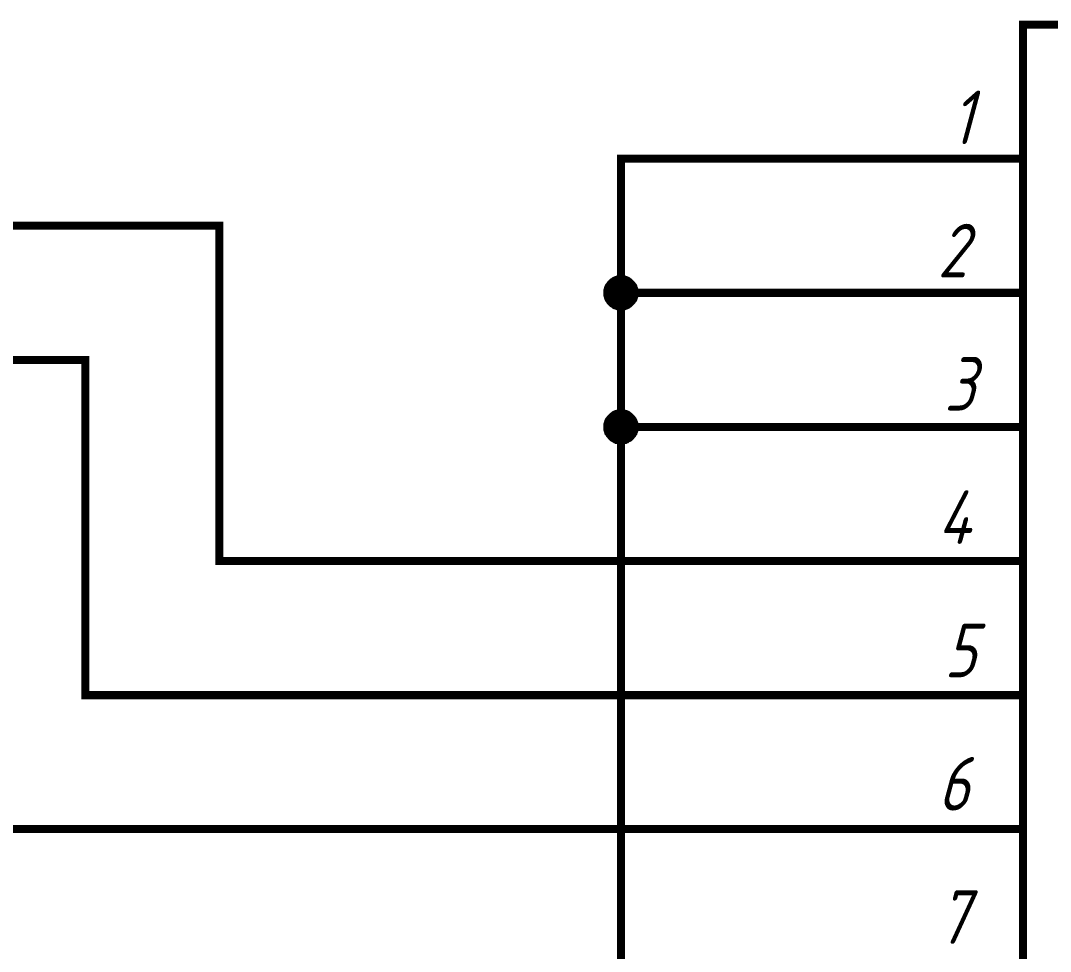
# Paper-space layout 'Layout1' of a CAD drawing. Extents: x -1 to 840, y -1 to 593.
# Drawn here: x 180.94 to 219.37, y 491.43 to 526.15 of the extents above; entities that cross this region are included whole.
import ezdxf

# ---------------------------------------------------------------- set-up
doc = ezdxf.new("R2010")
doc.units = 0
doc.header["$MEASUREMENT"] = 0
doc.layers.add('Sheet', color=255, linetype='CONTINUOUS')
doc.styles.add('GOST type A0', font='', dxfattribs={"oblique": 15, "height": 3.5})
doc.styles.get('GOST type A0').set_extended_font_data('GOST type A')

psp = doc.layouts.get("Layout1")

# ---------------------------------------------------------------- linework, layer by layer
at = {"layer": 'Sheet', "color": 7, "const_width": 0.3}
psp.add_lwpolyline([(218.35, 525.998), (245.834, 525.998), (245.834, 480.997), (218.35, 480.997), (218.35, 525.998)], close=True, dxfattribs=at)
at = {"layer": 'Sheet', "color": 7}
for points, const_width in [([(215.85, 520.996), (203.35, 520.996), (203.35, 515.994), (215.85, 515.994)], 0.3), ([(218.35, 520.996), (215.85, 520.996)], 0.3), ([(153.365, 518.495), (188.365, 518.495), (188.365, 505.99), (215.85, 505.99)], 0.3), ([(202.837, 515.994), (202.837, 516.025), (202.837, 516.041), (202.837, 516.072), (202.853, 516.103), (202.853, 516.118), (202.868, 516.149), (202.868, 516.165), (202.884, 516.196), (202.884, 516.211), (202.899, 516.243), (202.915, 516.258), (202.93, 516.274), (202.946, 516.305), (202.962, 516.32), (202.977, 516.336), (202.993, 516.351), (203.008, 516.367), (203.024, 516.382), (203.039, 516.398), (203.07, 516.413), (203.086, 516.429), (203.101, 516.444), (203.132, 516.46), (203.148, 516.46), (203.179, 516.476), (203.194, 516.476), (203.225, 516.491), (203.241, 516.491), (203.272, 516.507), (203.303, 516.507), (203.319, 516.507), (203.35, 516.507)], 0.3), ([(202.837, 515.994), (202.837, 516.025), (202.837, 516.041), (202.837, 516.072), (202.853, 516.103), (202.853, 516.118), (202.868, 516.149), (202.868, 516.165), (202.884, 516.196), (202.884, 516.211), (202.899, 516.243), (202.915, 516.258), (202.93, 516.274), (202.946, 516.305), (202.962, 516.32), (202.977, 516.336), (202.993, 516.351), (203.008, 516.367), (203.024, 516.382), (203.039, 516.398), (203.07, 516.413), (203.086, 516.429), (203.101, 516.444), (203.132, 516.46), (203.148, 516.46), (203.179, 516.476), (203.194, 516.476), (203.225, 516.491), (203.241, 516.491), (203.272, 516.507), (203.303, 516.507), (203.319, 516.507), (203.35, 516.507)], 0.3), ([(202.837, 515.994), (202.837, 516.025), (202.837, 516.041), (202.837, 516.072), (202.853, 516.103), (202.853, 516.118), (202.868, 516.149), (202.868, 516.165), (202.884, 516.196), (202.884, 516.211), (202.899, 516.243), (202.915, 516.258), (202.93, 516.274), (202.946, 516.305), (202.962, 516.32), (202.977, 516.336), (202.993, 516.351), (203.008, 516.367), (203.024, 516.382), (203.039, 516.398), (203.07, 516.413), (203.086, 516.429), (203.101, 516.444), (203.132, 516.46), (203.148, 516.46), (203.179, 516.476), (203.194, 516.476), (203.225, 516.491), (203.241, 516.491), (203.272, 516.507), (203.303, 516.507), (203.319, 516.507), (203.35, 516.507)], 0.3), ([(202.837, 515.994), (202.837, 516.025), (202.837, 516.041), (202.837, 516.072), (202.853, 516.103), (202.853, 516.118), (202.868, 516.149), (202.868, 516.165), (202.884, 516.196), (202.884, 516.211), (202.899, 516.243), (202.915, 516.258), (202.93, 516.274), (202.946, 516.305), (202.962, 516.32), (202.977, 516.336), (202.993, 516.351), (203.008, 516.367), (203.024, 516.382), (203.039, 516.398), (203.07, 516.413), (203.086, 516.429), (203.101, 516.444), (203.132, 516.46), (203.148, 516.46), (203.179, 516.476), (203.194, 516.476), (203.225, 516.491), (203.241, 516.491), (203.272, 516.507), (203.303, 516.507), (203.319, 516.507), (203.35, 516.507)], 0.3), ([(202.837, 515.994), (202.837, 516.025), (202.837, 516.041), (202.837, 516.072), (202.853, 516.103), (202.853, 516.118), (202.868, 516.149), (202.868, 516.165), (202.884, 516.196), (202.884, 516.211), (202.899, 516.243), (202.915, 516.258), (202.93, 516.274), (202.946, 516.305), (202.962, 516.32), (202.977, 516.336), (202.993, 516.351), (203.008, 516.367), (203.024, 516.382), (203.039, 516.398), (203.07, 516.413), (203.086, 516.429), (203.101, 516.444), (203.132, 516.46), (203.148, 516.46), (203.179, 516.476), (203.194, 516.476), (203.225, 516.491), (203.241, 516.491), (203.272, 516.507), (203.303, 516.507), (203.319, 516.507), (203.35, 516.507)], 0.0991), ([(202.837, 515.994), (202.837, 516.025), (202.837, 516.041), (202.837, 516.072), (202.853, 516.103), (202.853, 516.118), (202.868, 516.149), (202.868, 516.165), (202.884, 516.196), (202.884, 516.211), (202.899, 516.243), (202.915, 516.258), (202.93, 516.274), (202.946, 516.305), (202.962, 516.32), (202.977, 516.336), (202.993, 516.351), (203.008, 516.367), (203.024, 516.382), (203.039, 516.398), (203.07, 516.413), (203.086, 516.429), (203.101, 516.444), (203.132, 516.46), (203.148, 516.46), (203.179, 516.476), (203.194, 516.476), (203.225, 516.491), (203.241, 516.491), (203.272, 516.507), (203.303, 516.507), (203.319, 516.507), (203.35, 516.507)], 0.0991), ([(202.837, 515.994), (202.837, 516.025), (202.837, 516.041), (202.837, 516.072), (202.853, 516.103), (202.853, 516.118), (202.868, 516.149), (202.868, 516.165), (202.884, 516.196), (202.884, 516.211), (202.899, 516.243), (202.915, 516.258), (202.93, 516.274), (202.946, 516.305), (202.962, 516.32), (202.977, 516.336), (202.993, 516.351), (203.008, 516.367), (203.024, 516.382), (203.039, 516.398), (203.07, 516.413), (203.086, 516.429), (203.101, 516.444), (203.132, 516.46), (203.148, 516.46), (203.179, 516.476), (203.194, 516.476), (203.225, 516.491), (203.241, 516.491), (203.272, 516.507), (203.303, 516.507), (203.319, 516.507), (203.35, 516.507)], 0.0991), ([(202.837, 515.994), (202.837, 516.025), (202.837, 516.041), (202.837, 516.072), (202.853, 516.103), (202.853, 516.118), (202.868, 516.149), (202.868, 516.165), (202.884, 516.196), (202.884, 516.211), (202.899, 516.243), (202.915, 516.258), (202.93, 516.274), (202.946, 516.305), (202.962, 516.32), (202.977, 516.336), (202.993, 516.351), (203.008, 516.367), (203.024, 516.382), (203.039, 516.398), (203.07, 516.413), (203.086, 516.429), (203.101, 516.444), (203.132, 516.46), (203.148, 516.46), (203.179, 516.476), (203.194, 516.476), (203.225, 516.491), (203.241, 516.491), (203.272, 516.507), (203.303, 516.507), (203.319, 516.507), (203.35, 516.507)], 0.0991), ([(203.35, 516.507), (203.35, 516.507)], 0.3), ([(203.35, 516.507), (203.381, 516.507), (203.396, 516.507), (203.427, 516.507), (203.458, 516.491), (203.474, 516.491), (203.505, 516.476), (203.521, 516.476), (203.552, 516.46), (203.567, 516.46), (203.598, 516.444), (203.614, 516.429), (203.629, 516.413), (203.66, 516.398), (203.676, 516.382), (203.691, 516.367), (203.707, 516.351), (203.722, 516.336), (203.738, 516.32), (203.753, 516.305), (203.769, 516.274), (203.784, 516.258), (203.8, 516.243), (203.816, 516.211), (203.816, 516.196), (203.831, 516.165), (203.831, 516.149), (203.847, 516.118), (203.847, 516.103), (203.862, 516.072), (203.862, 516.041), (203.862, 516.025), (203.862, 515.994)], 0.3), ([(203.35, 516.507), (203.35, 516.507)], 0.3), ([(203.35, 516.507), (203.381, 516.507), (203.396, 516.507), (203.427, 516.507), (203.458, 516.491), (203.474, 516.491), (203.505, 516.476), (203.521, 516.476), (203.552, 516.46), (203.567, 516.46), (203.598, 516.444), (203.614, 516.429), (203.629, 516.413), (203.66, 516.398), (203.676, 516.382), (203.691, 516.367), (203.707, 516.351), (203.722, 516.336), (203.738, 516.32), (203.753, 516.305), (203.769, 516.274), (203.784, 516.258), (203.8, 516.243), (203.816, 516.211), (203.816, 516.196), (203.831, 516.165), (203.831, 516.149), (203.847, 516.118), (203.847, 516.103), (203.862, 516.072), (203.862, 516.041), (203.862, 516.025), (203.862, 515.994)], 0.3), ([(203.35, 516.507), (203.35, 516.507)], 0.3), ([(203.35, 516.507), (203.381, 516.507), (203.396, 516.507), (203.427, 516.507), (203.458, 516.491), (203.474, 516.491), (203.505, 516.476), (203.521, 516.476), (203.552, 516.46), (203.567, 516.46), (203.598, 516.444), (203.614, 516.429), (203.629, 516.413), (203.66, 516.398), (203.676, 516.382), (203.691, 516.367), (203.707, 516.351), (203.722, 516.336), (203.738, 516.32), (203.753, 516.305), (203.769, 516.274), (203.784, 516.258), (203.8, 516.243), (203.816, 516.211), (203.816, 516.196), (203.831, 516.165), (203.831, 516.149), (203.847, 516.118), (203.847, 516.103), (203.862, 516.072), (203.862, 516.041), (203.862, 516.025), (203.862, 515.994)], 0.3), ([(203.35, 516.507), (203.35, 516.507)], 0.3), ([(203.35, 516.507), (203.381, 516.507), (203.396, 516.507), (203.427, 516.507), (203.458, 516.491), (203.474, 516.491), (203.505, 516.476), (203.521, 516.476), (203.552, 516.46), (203.567, 516.46), (203.598, 516.444), (203.614, 516.429), (203.629, 516.413), (203.66, 516.398), (203.676, 516.382), (203.691, 516.367), (203.707, 516.351), (203.722, 516.336), (203.738, 516.32), (203.753, 516.305), (203.769, 516.274), (203.784, 516.258), (203.8, 516.243), (203.816, 516.211), (203.816, 516.196), (203.831, 516.165), (203.831, 516.149), (203.847, 516.118), (203.847, 516.103), (203.862, 516.072), (203.862, 516.041), (203.862, 516.025), (203.862, 515.994)], 0.3), ([(203.35, 516.507), (203.35, 516.507)], 0.0991), ([(203.35, 516.507), (203.381, 516.507), (203.396, 516.507), (203.427, 516.507), (203.458, 516.491), (203.474, 516.491), (203.505, 516.476), (203.521, 516.476), (203.552, 516.46), (203.567, 516.46), (203.598, 516.444), (203.614, 516.429), (203.629, 516.413), (203.66, 516.398), (203.676, 516.382), (203.691, 516.367), (203.707, 516.351), (203.722, 516.336), (203.738, 516.32), (203.753, 516.305), (203.769, 516.274), (203.784, 516.258), (203.8, 516.243), (203.816, 516.211), (203.816, 516.196), (203.831, 516.165), (203.831, 516.149), (203.847, 516.118), (203.847, 516.103), (203.862, 516.072), (203.862, 516.041), (203.862, 516.025), (203.862, 515.994)], 0.0991), ([(203.35, 516.507), (203.35, 516.507)], 0.0991), ([(203.35, 516.507), (203.381, 516.507), (203.396, 516.507), (203.427, 516.507), (203.458, 516.491), (203.474, 516.491), (203.505, 516.476), (203.521, 516.476), (203.552, 516.46), (203.567, 516.46), (203.598, 516.444), (203.614, 516.429), (203.629, 516.413), (203.66, 516.398), (203.676, 516.382), (203.691, 516.367), (203.707, 516.351), (203.722, 516.336), (203.738, 516.32), (203.753, 516.305), (203.769, 516.274), (203.784, 516.258), (203.8, 516.243), (203.816, 516.211), (203.816, 516.196), (203.831, 516.165), (203.831, 516.149), (203.847, 516.118), (203.847, 516.103), (203.862, 516.072), (203.862, 516.041), (203.862, 516.025), (203.862, 515.994)], 0.0991), ([(203.35, 516.507), (203.35, 516.507)], 0.0991), ([(203.35, 516.507), (203.381, 516.507), (203.396, 516.507), (203.427, 516.507), (203.458, 516.491), (203.474, 516.491), (203.505, 516.476), (203.521, 516.476), (203.552, 516.46), (203.567, 516.46), (203.598, 516.444), (203.614, 516.429), (203.629, 516.413), (203.66, 516.398), (203.676, 516.382), (203.691, 516.367), (203.707, 516.351), (203.722, 516.336), (203.738, 516.32), (203.753, 516.305), (203.769, 516.274), (203.784, 516.258), (203.8, 516.243), (203.816, 516.211), (203.816, 516.196), (203.831, 516.165), (203.831, 516.149), (203.847, 516.118), (203.847, 516.103), (203.862, 516.072), (203.862, 516.041), (203.862, 516.025), (203.862, 515.994)], 0.0991), ([(203.35, 516.507), (203.35, 516.507)], 0.0991), ([(203.35, 516.507), (203.381, 516.507), (203.396, 516.507), (203.427, 516.507), (203.458, 516.491), (203.474, 516.491), (203.505, 516.476), (203.521, 516.476), (203.552, 516.46), (203.567, 516.46), (203.598, 516.444), (203.614, 516.429), (203.629, 516.413), (203.66, 516.398), (203.676, 516.382), (203.691, 516.367), (203.707, 516.351), (203.722, 516.336), (203.738, 516.32), (203.753, 516.305), (203.769, 516.274), (203.784, 516.258), (203.8, 516.243), (203.816, 516.211), (203.816, 516.196), (203.831, 516.165), (203.831, 516.149), (203.847, 516.118), (203.847, 516.103), (203.862, 516.072), (203.862, 516.041), (203.862, 516.025), (203.862, 515.994)], 0.0991), ([(203.35, 515.481), (203.319, 515.481), (203.303, 515.481), (203.272, 515.481), (203.241, 515.497), (203.225, 515.497), (203.194, 515.512), (203.179, 515.512), (203.148, 515.528), (203.132, 515.528), (203.101, 515.544), (203.086, 515.559), (203.07, 515.575), (203.039, 515.59), (203.024, 515.606), (203.008, 515.621), (202.993, 515.637), (202.977, 515.652), (202.962, 515.668), (202.946, 515.683), (202.93, 515.714), (202.915, 515.73), (202.899, 515.745), (202.884, 515.777), (202.884, 515.792), (202.868, 515.823), (202.868, 515.839), (202.853, 515.87), (202.853, 515.885), (202.837, 515.916), (202.837, 515.947), (202.837, 515.963), (202.837, 515.994)], 0.3), ([(202.837, 515.994), (202.837, 515.994)], 0.3), ([(203.35, 515.481), (203.319, 515.481), (203.303, 515.481), (203.272, 515.481), (203.241, 515.497), (203.225, 515.497), (203.194, 515.512), (203.179, 515.512), (203.148, 515.528), (203.132, 515.528), (203.101, 515.544), (203.086, 515.559), (203.07, 515.575), (203.039, 515.59), (203.024, 515.606), (203.008, 515.621), (202.993, 515.637), (202.977, 515.652), (202.962, 515.668), (202.946, 515.683), (202.93, 515.714), (202.915, 515.73), (202.899, 515.745), (202.884, 515.777), (202.884, 515.792), (202.868, 515.823), (202.868, 515.839), (202.853, 515.87), (202.853, 515.885), (202.837, 515.916), (202.837, 515.947), (202.837, 515.963), (202.837, 515.994)], 0.3), ([(202.837, 515.994), (202.837, 515.994)], 0.3), ([(203.35, 515.481), (203.319, 515.481), (203.303, 515.481), (203.272, 515.481), (203.241, 515.497), (203.225, 515.497), (203.194, 515.512), (203.179, 515.512), (203.148, 515.528), (203.132, 515.528), (203.101, 515.544), (203.086, 515.559), (203.07, 515.575), (203.039, 515.59), (203.024, 515.606), (203.008, 515.621), (202.993, 515.637), (202.977, 515.652), (202.962, 515.668), (202.946, 515.683), (202.93, 515.714), (202.915, 515.73), (202.899, 515.745), (202.884, 515.777), (202.884, 515.792), (202.868, 515.823), (202.868, 515.839), (202.853, 515.87), (202.853, 515.885), (202.837, 515.916), (202.837, 515.947), (202.837, 515.963), (202.837, 515.994)], 0.3), ([(202.837, 515.994), (202.837, 515.994)], 0.3), ([(203.35, 515.481), (203.319, 515.481), (203.303, 515.481), (203.272, 515.481), (203.241, 515.497), (203.225, 515.497), (203.194, 515.512), (203.179, 515.512), (203.148, 515.528), (203.132, 515.528), (203.101, 515.544), (203.086, 515.559), (203.07, 515.575), (203.039, 515.59), (203.024, 515.606), (203.008, 515.621), (202.993, 515.637), (202.977, 515.652), (202.962, 515.668), (202.946, 515.683), (202.93, 515.714), (202.915, 515.73), (202.899, 515.745), (202.884, 515.777), (202.884, 515.792), (202.868, 515.823), (202.868, 515.839), (202.853, 515.87), (202.853, 515.885), (202.837, 515.916), (202.837, 515.947), (202.837, 515.963), (202.837, 515.994)], 0.3), ([(202.837, 515.994), (202.837, 515.994)], 0.3), ([(203.862, 515.994), (203.862, 515.963), (203.862, 515.947), (203.862, 515.916), (203.847, 515.885), (203.847, 515.87), (203.831, 515.839), (203.831, 515.823), (203.816, 515.792), (203.816, 515.777), (203.8, 515.745), (203.784, 515.73), (203.769, 515.714), (203.753, 515.683), (203.738, 515.668), (203.722, 515.652), (203.707, 515.637), (203.691, 515.621), (203.676, 515.606), (203.66, 515.59), (203.629, 515.575), (203.614, 515.559), (203.598, 515.544), (203.567, 515.528), (203.552, 515.528), (203.521, 515.512), (203.505, 515.512), (203.474, 515.497), (203.458, 515.497), (203.427, 515.481), (203.396, 515.481), (203.381, 515.481), (203.35, 515.481)], 0.3), ([(203.35, 510.992), (203.35, 515.994)], 0.3), ([(203.862, 515.994), (203.862, 515.963), (203.862, 515.947), (203.862, 515.916), (203.847, 515.885), (203.847, 515.87), (203.831, 515.839), (203.831, 515.823), (203.816, 515.792), (203.816, 515.777), (203.8, 515.745), (203.784, 515.73), (203.769, 515.714), (203.753, 515.683), (203.738, 515.668), (203.722, 515.652), (203.707, 515.637), (203.691, 515.621), (203.676, 515.606), (203.66, 515.59), (203.629, 515.575), (203.614, 515.559), (203.598, 515.544), (203.567, 515.528), (203.552, 515.528), (203.521, 515.512), (203.505, 515.512), (203.474, 515.497), (203.458, 515.497), (203.427, 515.481), (203.396, 515.481), (203.381, 515.481), (203.35, 515.481)], 0.3), ([(203.862, 515.994), (203.862, 515.963), (203.862, 515.947), (203.862, 515.916), (203.847, 515.885), (203.847, 515.87), (203.831, 515.839), (203.831, 515.823), (203.816, 515.792), (203.816, 515.777), (203.8, 515.745), (203.784, 515.73), (203.769, 515.714), (203.753, 515.683), (203.738, 515.668), (203.722, 515.652), (203.707, 515.637), (203.691, 515.621), (203.676, 515.606), (203.66, 515.59), (203.629, 515.575), (203.614, 515.559), (203.598, 515.544), (203.567, 515.528), (203.552, 515.528), (203.521, 515.512), (203.505, 515.512), (203.474, 515.497), (203.458, 515.497), (203.427, 515.481), (203.396, 515.481), (203.381, 515.481), (203.35, 515.481)], 0.3), ([(203.862, 515.994), (203.862, 515.963), (203.862, 515.947), (203.862, 515.916), (203.847, 515.885), (203.847, 515.87), (203.831, 515.839), (203.831, 515.823), (203.816, 515.792), (203.816, 515.777), (203.8, 515.745), (203.784, 515.73), (203.769, 515.714), (203.753, 515.683), (203.738, 515.668), (203.722, 515.652), (203.707, 515.637), (203.691, 515.621), (203.676, 515.606), (203.66, 515.59), (203.629, 515.575), (203.614, 515.559), (203.598, 515.544), (203.567, 515.528), (203.552, 515.528), (203.521, 515.512), (203.505, 515.512), (203.474, 515.497), (203.458, 515.497), (203.427, 515.481), (203.396, 515.481), (203.381, 515.481), (203.35, 515.481)], 0.3), ([(203.862, 515.994), (203.862, 515.994), (203.862, 515.994), (203.862, 515.994), (203.862, 515.994), (203.862, 515.994), (203.862, 515.994), (203.862, 515.994), (203.862, 515.994), (203.862, 515.994), (203.862, 515.994), (203.862, 515.994), (203.862, 515.994), (203.862, 515.994), (203.862, 515.994), (203.862, 515.994), (203.862, 515.994), (203.862, 515.994), (203.862, 515.994), (203.862, 515.994), (203.862, 515.994), (203.862, 515.994), (203.862, 515.994), (203.862, 515.994), (203.862, 515.994), (203.862, 515.994), (203.862, 515.994), (203.862, 515.994), (203.862, 515.994), (203.862, 515.994), (203.862, 515.994), (203.862, 515.994), (203.862, 515.994)], 0.3), ([(203.862, 515.994), (203.862, 515.994)], 0.3), ([(203.862, 515.994), (203.862, 515.994), (203.862, 515.994), (203.862, 515.994), (203.862, 515.994), (203.862, 515.994), (203.862, 515.994), (203.862, 515.994), (203.862, 515.994), (203.862, 515.994), (203.862, 515.994), (203.862, 515.994), (203.862, 515.994), (203.862, 515.994), (203.862, 515.994), (203.862, 515.994), (203.862, 515.994), (203.862, 515.994), (203.862, 515.994), (203.862, 515.994), (203.862, 515.994), (203.862, 515.994), (203.862, 515.994), (203.862, 515.994), (203.862, 515.994), (203.862, 515.994), (203.862, 515.994), (203.862, 515.994), (203.862, 515.994), (203.862, 515.994), (203.862, 515.994), (203.862, 515.994), (203.862, 515.994)], 0.3), ([(203.862, 515.994), (203.862, 515.994)], 0.3), ([(203.862, 515.994), (203.862, 515.994), (203.862, 515.994), (203.862, 515.994), (203.862, 515.994), (203.862, 515.994), (203.862, 515.994), (203.862, 515.994), (203.862, 515.994), (203.862, 515.994), (203.862, 515.994), (203.862, 515.994), (203.862, 515.994), (203.862, 515.994), (203.862, 515.994), (203.862, 515.994), (203.862, 515.994), (203.862, 515.994), (203.862, 515.994), (203.862, 515.994), (203.862, 515.994), (203.862, 515.994), (203.862, 515.994), (203.862, 515.994), (203.862, 515.994), (203.862, 515.994), (203.862, 515.994), (203.862, 515.994), (203.862, 515.994), (203.862, 515.994), (203.862, 515.994), (203.862, 515.994), (203.862, 515.994)], 0.3), ([(203.862, 515.994), (203.862, 515.994)], 0.3), ([(203.862, 515.994), (203.862, 515.994), (203.862, 515.994), (203.862, 515.994), (203.862, 515.994), (203.862, 515.994), (203.862, 515.994), (203.862, 515.994), (203.862, 515.994), (203.862, 515.994), (203.862, 515.994), (203.862, 515.994), (203.862, 515.994), (203.862, 515.994), (203.862, 515.994), (203.862, 515.994), (203.862, 515.994), (203.862, 515.994), (203.862, 515.994), (203.862, 515.994), (203.862, 515.994), (203.862, 515.994), (203.862, 515.994), (203.862, 515.994), (203.862, 515.994), (203.862, 515.994), (203.862, 515.994), (203.862, 515.994), (203.862, 515.994), (203.862, 515.994), (203.862, 515.994), (203.862, 515.994), (203.862, 515.994)], 0.3), ([(203.862, 515.994), (203.862, 515.994)], 0.3), ([(218.35, 515.994), (215.85, 515.994)], 0.3), ([(203.35, 515.481), (203.319, 515.481), (203.303, 515.481), (203.272, 515.481), (203.241, 515.497), (203.225, 515.497), (203.194, 515.512), (203.179, 515.512), (203.148, 515.528), (203.132, 515.528), (203.101, 515.544), (203.086, 515.559), (203.07, 515.575), (203.039, 515.59), (203.024, 515.606), (203.008, 515.621), (202.993, 515.637), (202.977, 515.652), (202.962, 515.668), (202.946, 515.683), (202.93, 515.714), (202.915, 515.73), (202.899, 515.745), (202.884, 515.777), (202.884, 515.792), (202.868, 515.823), (202.868, 515.839), (202.853, 515.87), (202.853, 515.885), (202.837, 515.916), (202.837, 515.947), (202.837, 515.963), (202.837, 515.994)], 0.0991), ([(202.837, 515.994), (202.837, 515.994)], 0.0991), ([(203.35, 515.481), (203.319, 515.481), (203.303, 515.481), (203.272, 515.481), (203.241, 515.497), (203.225, 515.497), (203.194, 515.512), (203.179, 515.512), (203.148, 515.528), (203.132, 515.528), (203.101, 515.544), (203.086, 515.559), (203.07, 515.575), (203.039, 515.59), (203.024, 515.606), (203.008, 515.621), (202.993, 515.637), (202.977, 515.652), (202.962, 515.668), (202.946, 515.683), (202.93, 515.714), (202.915, 515.73), (202.899, 515.745), (202.884, 515.777), (202.884, 515.792), (202.868, 515.823), (202.868, 515.839), (202.853, 515.87), (202.853, 515.885), (202.837, 515.916), (202.837, 515.947), (202.837, 515.963), (202.837, 515.994)], 0.0991), ([(202.837, 515.994), (202.837, 515.994)], 0.0991), ([(203.35, 515.481), (203.319, 515.481), (203.303, 515.481), (203.272, 515.481), (203.241, 515.497), (203.225, 515.497), (203.194, 515.512), (203.179, 515.512), (203.148, 515.528), (203.132, 515.528), (203.101, 515.544), (203.086, 515.559), (203.07, 515.575), (203.039, 515.59), (203.024, 515.606), (203.008, 515.621), (202.993, 515.637), (202.977, 515.652), (202.962, 515.668), (202.946, 515.683), (202.93, 515.714), (202.915, 515.73), (202.899, 515.745), (202.884, 515.777), (202.884, 515.792), (202.868, 515.823), (202.868, 515.839), (202.853, 515.87), (202.853, 515.885), (202.837, 515.916), (202.837, 515.947), (202.837, 515.963), (202.837, 515.994)], 0.0991), ([(202.837, 515.994), (202.837, 515.994)], 0.0991), ([(203.35, 515.481), (203.319, 515.481), (203.303, 515.481), (203.272, 515.481), (203.241, 515.497), (203.225, 515.497), (203.194, 515.512), (203.179, 515.512), (203.148, 515.528), (203.132, 515.528), (203.101, 515.544), (203.086, 515.559), (203.07, 515.575), (203.039, 515.59), (203.024, 515.606), (203.008, 515.621), (202.993, 515.637), (202.977, 515.652), (202.962, 515.668), (202.946, 515.683), (202.93, 515.714), (202.915, 515.73), (202.899, 515.745), (202.884, 515.777), (202.884, 515.792), (202.868, 515.823), (202.868, 515.839), (202.853, 515.87), (202.853, 515.885), (202.837, 515.916), (202.837, 515.947), (202.837, 515.963), (202.837, 515.994)], 0.0991), ([(202.837, 515.994), (202.837, 515.994)], 0.0991), ([(203.862, 515.994), (203.862, 515.963), (203.862, 515.947), (203.862, 515.916), (203.847, 515.885), (203.847, 515.87), (203.831, 515.839), (203.831, 515.823), (203.816, 515.792), (203.816, 515.777), (203.8, 515.745), (203.784, 515.73), (203.769, 515.714), (203.753, 515.683), (203.738, 515.668), (203.722, 515.652), (203.707, 515.637), (203.691, 515.621), (203.676, 515.606), (203.66, 515.59), (203.629, 515.575), (203.614, 515.559), (203.598, 515.544), (203.567, 515.528), (203.552, 515.528), (203.521, 515.512), (203.505, 515.512), (203.474, 515.497), (203.458, 515.497), (203.427, 515.481), (203.396, 515.481), (203.381, 515.481), (203.35, 515.481)], 0.0991), ([(203.862, 515.994), (203.862, 515.963), (203.862, 515.947), (203.862, 515.916), (203.847, 515.885), (203.847, 515.87), (203.831, 515.839), (203.831, 515.823), (203.816, 515.792), (203.816, 515.777), (203.8, 515.745), (203.784, 515.73), (203.769, 515.714), (203.753, 515.683), (203.738, 515.668), (203.722, 515.652), (203.707, 515.637), (203.691, 515.621), (203.676, 515.606), (203.66, 515.59), (203.629, 515.575), (203.614, 515.559), (203.598, 515.544), (203.567, 515.528), (203.552, 515.528), (203.521, 515.512), (203.505, 515.512), (203.474, 515.497), (203.458, 515.497), (203.427, 515.481), (203.396, 515.481), (203.381, 515.481), (203.35, 515.481)], 0.0991), ([(203.862, 515.994), (203.862, 515.963), (203.862, 515.947), (203.862, 515.916), (203.847, 515.885), (203.847, 515.87), (203.831, 515.839), (203.831, 515.823), (203.816, 515.792), (203.816, 515.777), (203.8, 515.745), (203.784, 515.73), (203.769, 515.714), (203.753, 515.683), (203.738, 515.668), (203.722, 515.652), (203.707, 515.637), (203.691, 515.621), (203.676, 515.606), (203.66, 515.59), (203.629, 515.575), (203.614, 515.559), (203.598, 515.544), (203.567, 515.528), (203.552, 515.528), (203.521, 515.512), (203.505, 515.512), (203.474, 515.497), (203.458, 515.497), (203.427, 515.481), (203.396, 515.481), (203.381, 515.481), (203.35, 515.481)], 0.0991), ([(203.862, 515.994), (203.862, 515.963), (203.862, 515.947), (203.862, 515.916), (203.847, 515.885), (203.847, 515.87), (203.831, 515.839), (203.831, 515.823), (203.816, 515.792), (203.816, 515.777), (203.8, 515.745), (203.784, 515.73), (203.769, 515.714), (203.753, 515.683), (203.738, 515.668), (203.722, 515.652), (203.707, 515.637), (203.691, 515.621), (203.676, 515.606), (203.66, 515.59), (203.629, 515.575), (203.614, 515.559), (203.598, 515.544), (203.567, 515.528), (203.552, 515.528), (203.521, 515.512), (203.505, 515.512), (203.474, 515.497), (203.458, 515.497), (203.427, 515.481), (203.396, 515.481), (203.381, 515.481), (203.35, 515.481)], 0.0991), ([(203.862, 515.994), (203.862, 515.994), (203.862, 515.994), (203.862, 515.994), (203.862, 515.994), (203.862, 515.994), (203.862, 515.994), (203.862, 515.994), (203.862, 515.994), (203.862, 515.994), (203.862, 515.994), (203.862, 515.994), (203.862, 515.994), (203.862, 515.994), (203.862, 515.994), (203.862, 515.994), (203.862, 515.994), (203.862, 515.994), (203.862, 515.994), (203.862, 515.994), (203.862, 515.994), (203.862, 515.994), (203.862, 515.994), (203.862, 515.994), (203.862, 515.994), (203.862, 515.994), (203.862, 515.994), (203.862, 515.994), (203.862, 515.994), (203.862, 515.994), (203.862, 515.994), (203.862, 515.994), (203.862, 515.994)], 0.0991), ([(203.862, 515.994), (203.862, 515.994)], 0.0991), ([(203.862, 515.994), (203.862, 515.994), (203.862, 515.994), (203.862, 515.994), (203.862, 515.994), (203.862, 515.994), (203.862, 515.994), (203.862, 515.994), (203.862, 515.994), (203.862, 515.994), (203.862, 515.994), (203.862, 515.994), (203.862, 515.994), (203.862, 515.994), (203.862, 515.994), (203.862, 515.994), (203.862, 515.994), (203.862, 515.994), (203.862, 515.994), (203.862, 515.994), (203.862, 515.994), (203.862, 515.994), (203.862, 515.994), (203.862, 515.994), (203.862, 515.994), (203.862, 515.994), (203.862, 515.994), (203.862, 515.994), (203.862, 515.994), (203.862, 515.994), (203.862, 515.994), (203.862, 515.994), (203.862, 515.994)], 0.0991), ([(203.862, 515.994), (203.862, 515.994)], 0.0991), ([(203.862, 515.994), (203.862, 515.994), (203.862, 515.994), (203.862, 515.994), (203.862, 515.994), (203.862, 515.994), (203.862, 515.994), (203.862, 515.994), (203.862, 515.994), (203.862, 515.994), (203.862, 515.994), (203.862, 515.994), (203.862, 515.994), (203.862, 515.994), (203.862, 515.994), (203.862, 515.994), (203.862, 515.994), (203.862, 515.994), (203.862, 515.994), (203.862, 515.994), (203.862, 515.994), (203.862, 515.994), (203.862, 515.994), (203.862, 515.994), (203.862, 515.994), (203.862, 515.994), (203.862, 515.994), (203.862, 515.994), (203.862, 515.994), (203.862, 515.994), (203.862, 515.994), (203.862, 515.994), (203.862, 515.994)], 0.0991), ([(203.862, 515.994), (203.862, 515.994)], 0.0991), ([(203.862, 515.994), (203.862, 515.994), (203.862, 515.994), (203.862, 515.994), (203.862, 515.994), (203.862, 515.994), (203.862, 515.994), (203.862, 515.994), (203.862, 515.994), (203.862, 515.994), (203.862, 515.994), (203.862, 515.994), (203.862, 515.994), (203.862, 515.994), (203.862, 515.994), (203.862, 515.994), (203.862, 515.994), (203.862, 515.994), (203.862, 515.994), (203.862, 515.994), (203.862, 515.994), (203.862, 515.994), (203.862, 515.994), (203.862, 515.994), (203.862, 515.994), (203.862, 515.994), (203.862, 515.994), (203.862, 515.994), (203.862, 515.994), (203.862, 515.994), (203.862, 515.994), (203.862, 515.994), (203.862, 515.994)], 0.0991), ([(203.862, 515.994), (203.862, 515.994)], 0.0991), ([(153.365, 513.493), (183.365, 513.493), (183.365, 500.989), (215.85, 500.989)], 0.3), ([(202.837, 510.992), (202.837, 511.023), (202.837, 511.039), (202.837, 511.07), (202.853, 511.101), (202.853, 511.117), (202.868, 511.148), (202.868, 511.163), (202.884, 511.194), (202.884, 511.21), (202.899, 511.241), (202.915, 511.256), (202.93, 511.272), (202.946, 511.303), (202.962, 511.318), (202.977, 511.334), (202.993, 511.35), (203.008, 511.365), (203.024, 511.381), (203.039, 511.396), (203.07, 511.412), (203.086, 511.427), (203.101, 511.443), (203.132, 511.458), (203.148, 511.458), (203.179, 511.474), (203.194, 511.474), (203.225, 511.489), (203.241, 511.489), (203.272, 511.505), (203.303, 511.505), (203.319, 511.505), (203.35, 511.505)], 0.3), ([(202.837, 510.992), (202.837, 511.023), (202.837, 511.039), (202.837, 511.07), (202.853, 511.101), (202.853, 511.117), (202.868, 511.148), (202.868, 511.163), (202.884, 511.194), (202.884, 511.21), (202.899, 511.241), (202.915, 511.256), (202.93, 511.272), (202.946, 511.303), (202.962, 511.318), (202.977, 511.334), (202.993, 511.35), (203.008, 511.365), (203.024, 511.381), (203.039, 511.396), (203.07, 511.412), (203.086, 511.427), (203.101, 511.443), (203.132, 511.458), (203.148, 511.458), (203.179, 511.474), (203.194, 511.474), (203.225, 511.489), (203.241, 511.489), (203.272, 511.505), (203.303, 511.505), (203.319, 511.505), (203.35, 511.505)], 0.3), ([(202.837, 510.992), (202.837, 511.023), (202.837, 511.039), (202.837, 511.07), (202.853, 511.101), (202.853, 511.117), (202.868, 511.148), (202.868, 511.163), (202.884, 511.194), (202.884, 511.21), (202.899, 511.241), (202.915, 511.256), (202.93, 511.272), (202.946, 511.303), (202.962, 511.318), (202.977, 511.334), (202.993, 511.35), (203.008, 511.365), (203.024, 511.381), (203.039, 511.396), (203.07, 511.412), (203.086, 511.427), (203.101, 511.443), (203.132, 511.458), (203.148, 511.458), (203.179, 511.474), (203.194, 511.474), (203.225, 511.489), (203.241, 511.489), (203.272, 511.505), (203.303, 511.505), (203.319, 511.505), (203.35, 511.505)], 0.3), ([(202.837, 510.992), (202.837, 511.023), (202.837, 511.039), (202.837, 511.07), (202.853, 511.101), (202.853, 511.117), (202.868, 511.148), (202.868, 511.163), (202.884, 511.194), (202.884, 511.21), (202.899, 511.241), (202.915, 511.256), (202.93, 511.272), (202.946, 511.303), (202.962, 511.318), (202.977, 511.334), (202.993, 511.35), (203.008, 511.365), (203.024, 511.381), (203.039, 511.396), (203.07, 511.412), (203.086, 511.427), (203.101, 511.443), (203.132, 511.458), (203.148, 511.458), (203.179, 511.474), (203.194, 511.474), (203.225, 511.489), (203.241, 511.489), (203.272, 511.505), (203.303, 511.505), (203.319, 511.505), (203.35, 511.505)], 0.3), ([(202.837, 510.992), (202.837, 511.023), (202.837, 511.039), (202.837, 511.07), (202.853, 511.101), (202.853, 511.117), (202.868, 511.148), (202.868, 511.163), (202.884, 511.194), (202.884, 511.21), (202.899, 511.241), (202.915, 511.256), (202.93, 511.272), (202.946, 511.303), (202.962, 511.318), (202.977, 511.334), (202.993, 511.35), (203.008, 511.365), (203.024, 511.381), (203.039, 511.396), (203.07, 511.412), (203.086, 511.427), (203.101, 511.443), (203.132, 511.458), (203.148, 511.458), (203.179, 511.474), (203.194, 511.474), (203.225, 511.489), (203.241, 511.489), (203.272, 511.505), (203.303, 511.505), (203.319, 511.505), (203.35, 511.505)], 0.0991), ([(202.837, 510.992), (202.837, 511.023), (202.837, 511.039), (202.837, 511.07), (202.853, 511.101), (202.853, 511.117), (202.868, 511.148), (202.868, 511.163), (202.884, 511.194), (202.884, 511.21), (202.899, 511.241), (202.915, 511.256), (202.93, 511.272), (202.946, 511.303), (202.962, 511.318), (202.977, 511.334), (202.993, 511.35), (203.008, 511.365), (203.024, 511.381), (203.039, 511.396), (203.07, 511.412), (203.086, 511.427), (203.101, 511.443), (203.132, 511.458), (203.148, 511.458), (203.179, 511.474), (203.194, 511.474), (203.225, 511.489), (203.241, 511.489), (203.272, 511.505), (203.303, 511.505), (203.319, 511.505), (203.35, 511.505)], 0.0991), ([(202.837, 510.992), (202.837, 511.023), (202.837, 511.039), (202.837, 511.07), (202.853, 511.101), (202.853, 511.117), (202.868, 511.148), (202.868, 511.163), (202.884, 511.194), (202.884, 511.21), (202.899, 511.241), (202.915, 511.256), (202.93, 511.272), (202.946, 511.303), (202.962, 511.318), (202.977, 511.334), (202.993, 511.35), (203.008, 511.365), (203.024, 511.381), (203.039, 511.396), (203.07, 511.412), (203.086, 511.427), (203.101, 511.443), (203.132, 511.458), (203.148, 511.458), (203.179, 511.474), (203.194, 511.474), (203.225, 511.489), (203.241, 511.489), (203.272, 511.505), (203.303, 511.505), (203.319, 511.505), (203.35, 511.505)], 0.0991), ([(202.837, 510.992), (202.837, 511.023), (202.837, 511.039), (202.837, 511.07), (202.853, 511.101), (202.853, 511.117), (202.868, 511.148), (202.868, 511.163), (202.884, 511.194), (202.884, 511.21), (202.899, 511.241), (202.915, 511.256), (202.93, 511.272), (202.946, 511.303), (202.962, 511.318), (202.977, 511.334), (202.993, 511.35), (203.008, 511.365), (203.024, 511.381), (203.039, 511.396), (203.07, 511.412), (203.086, 511.427), (203.101, 511.443), (203.132, 511.458), (203.148, 511.458), (203.179, 511.474), (203.194, 511.474), (203.225, 511.489), (203.241, 511.489), (203.272, 511.505), (203.303, 511.505), (203.319, 511.505), (203.35, 511.505)], 0.0991), ([(203.35, 511.505), (203.35, 511.505)], 0.3), ([(203.35, 511.505), (203.381, 511.505), (203.396, 511.505), (203.427, 511.505), (203.458, 511.489), (203.474, 511.489), (203.505, 511.474), (203.521, 511.474), (203.552, 511.458), (203.567, 511.458), (203.598, 511.443), (203.614, 511.427), (203.629, 511.412), (203.66, 511.396), (203.676, 511.381), (203.691, 511.365), (203.707, 511.35), (203.722, 511.334), (203.738, 511.318), (203.753, 511.303), (203.769, 511.272), (203.784, 511.256), (203.8, 511.241), (203.816, 511.21), (203.816, 511.194), (203.831, 511.163), (203.831, 511.148), (203.847, 511.117), (203.847, 511.101), (203.862, 511.07), (203.862, 511.039), (203.862, 511.023), (203.862, 510.992)], 0.3), ([(203.35, 511.505), (203.35, 511.505)], 0.3), ([(203.35, 511.505), (203.381, 511.505), (203.396, 511.505), (203.427, 511.505), (203.458, 511.489), (203.474, 511.489), (203.505, 511.474), (203.521, 511.474), (203.552, 511.458), (203.567, 511.458), (203.598, 511.443), (203.614, 511.427), (203.629, 511.412), (203.66, 511.396), (203.676, 511.381), (203.691, 511.365), (203.707, 511.35), (203.722, 511.334), (203.738, 511.318), (203.753, 511.303), (203.769, 511.272), (203.784, 511.256), (203.8, 511.241), (203.816, 511.21), (203.816, 511.194), (203.831, 511.163), (203.831, 511.148), (203.847, 511.117), (203.847, 511.101), (203.862, 511.07), (203.862, 511.039), (203.862, 511.023), (203.862, 510.992)], 0.3), ([(203.35, 511.505), (203.35, 511.505)], 0.3), ([(203.35, 511.505), (203.381, 511.505), (203.396, 511.505), (203.427, 511.505), (203.458, 511.489), (203.474, 511.489), (203.505, 511.474), (203.521, 511.474), (203.552, 511.458), (203.567, 511.458), (203.598, 511.443), (203.614, 511.427), (203.629, 511.412), (203.66, 511.396), (203.676, 511.381), (203.691, 511.365), (203.707, 511.35), (203.722, 511.334), (203.738, 511.318), (203.753, 511.303), (203.769, 511.272), (203.784, 511.256), (203.8, 511.241), (203.816, 511.21), (203.816, 511.194), (203.831, 511.163), (203.831, 511.148), (203.847, 511.117), (203.847, 511.101), (203.862, 511.07), (203.862, 511.039), (203.862, 511.023), (203.862, 510.992)], 0.3), ([(203.35, 511.505), (203.35, 511.505)], 0.3), ([(203.35, 511.505), (203.381, 511.505), (203.396, 511.505), (203.427, 511.505), (203.458, 511.489), (203.474, 511.489), (203.505, 511.474), (203.521, 511.474), (203.552, 511.458), (203.567, 511.458), (203.598, 511.443), (203.614, 511.427), (203.629, 511.412), (203.66, 511.396), (203.676, 511.381), (203.691, 511.365), (203.707, 511.35), (203.722, 511.334), (203.738, 511.318), (203.753, 511.303), (203.769, 511.272), (203.784, 511.256), (203.8, 511.241), (203.816, 511.21), (203.816, 511.194), (203.831, 511.163), (203.831, 511.148), (203.847, 511.117), (203.847, 511.101), (203.862, 511.07), (203.862, 511.039), (203.862, 511.023), (203.862, 510.992)], 0.3), ([(203.35, 511.505), (203.35, 511.505)], 0.0991), ([(203.35, 511.505), (203.381, 511.505), (203.396, 511.505), (203.427, 511.505), (203.458, 511.489), (203.474, 511.489), (203.505, 511.474), (203.521, 511.474), (203.552, 511.458), (203.567, 511.458), (203.598, 511.443), (203.614, 511.427), (203.629, 511.412), (203.66, 511.396), (203.676, 511.381), (203.691, 511.365), (203.707, 511.35), (203.722, 511.334), (203.738, 511.318), (203.753, 511.303), (203.769, 511.272), (203.784, 511.256), (203.8, 511.241), (203.816, 511.21), (203.816, 511.194), (203.831, 511.163), (203.831, 511.148), (203.847, 511.117), (203.847, 511.101), (203.862, 511.07), (203.862, 511.039), (203.862, 511.023), (203.862, 510.992)], 0.0991), ([(203.35, 511.505), (203.35, 511.505)], 0.0991), ([(203.35, 511.505), (203.381, 511.505), (203.396, 511.505), (203.427, 511.505), (203.458, 511.489), (203.474, 511.489), (203.505, 511.474), (203.521, 511.474), (203.552, 511.458), (203.567, 511.458), (203.598, 511.443), (203.614, 511.427), (203.629, 511.412), (203.66, 511.396), (203.676, 511.381), (203.691, 511.365), (203.707, 511.35), (203.722, 511.334), (203.738, 511.318), (203.753, 511.303), (203.769, 511.272), (203.784, 511.256), (203.8, 511.241), (203.816, 511.21), (203.816, 511.194), (203.831, 511.163), (203.831, 511.148), (203.847, 511.117), (203.847, 511.101), (203.862, 511.07), (203.862, 511.039), (203.862, 511.023), (203.862, 510.992)], 0.0991), ([(203.35, 511.505), (203.35, 511.505)], 0.0991), ([(203.35, 511.505), (203.381, 511.505), (203.396, 511.505), (203.427, 511.505), (203.458, 511.489), (203.474, 511.489), (203.505, 511.474), (203.521, 511.474), (203.552, 511.458), (203.567, 511.458), (203.598, 511.443), (203.614, 511.427), (203.629, 511.412), (203.66, 511.396), (203.676, 511.381), (203.691, 511.365), (203.707, 511.35), (203.722, 511.334), (203.738, 511.318), (203.753, 511.303), (203.769, 511.272), (203.784, 511.256), (203.8, 511.241), (203.816, 511.21), (203.816, 511.194), (203.831, 511.163), (203.831, 511.148), (203.847, 511.117), (203.847, 511.101), (203.862, 511.07), (203.862, 511.039), (203.862, 511.023), (203.862, 510.992)], 0.0991), ([(203.35, 511.505), (203.35, 511.505)], 0.0991), ([(203.35, 511.505), (203.381, 511.505), (203.396, 511.505), (203.427, 511.505), (203.458, 511.489), (203.474, 511.489), (203.505, 511.474), (203.521, 511.474), (203.552, 511.458), (203.567, 511.458), (203.598, 511.443), (203.614, 511.427), (203.629, 511.412), (203.66, 511.396), (203.676, 511.381), (203.691, 511.365), (203.707, 511.35), (203.722, 511.334), (203.738, 511.318), (203.753, 511.303), (203.769, 511.272), (203.784, 511.256), (203.8, 511.241), (203.816, 511.21), (203.816, 511.194), (203.831, 511.163), (203.831, 511.148), (203.847, 511.117), (203.847, 511.101), (203.862, 511.07), (203.862, 511.039), (203.862, 511.023), (203.862, 510.992)], 0.0991), ([(203.35, 510.495), (203.319, 510.495), (203.303, 510.495), (203.272, 510.495), (203.241, 510.511), (203.225, 510.511), (203.194, 510.511), (203.179, 510.526), (203.148, 510.526), (203.132, 510.542), (203.101, 510.557), (203.086, 510.573), (203.07, 510.573), (203.039, 510.588), (203.024, 510.604), (203.008, 510.619), (202.993, 510.635), (202.977, 510.65), (202.962, 510.682), (202.946, 510.697), (202.93, 510.713), (202.915, 510.728), (202.899, 510.759), (202.884, 510.775), (202.884, 510.79), (202.868, 510.821), (202.868, 510.837), (202.853, 510.868), (202.853, 510.883), (202.837, 510.915), (202.837, 510.946), (202.837, 510.961), (202.837, 510.992)], 0.3), ([(202.837, 510.992), (202.837, 510.992)], 0.3), ([(203.35, 510.495), (203.319, 510.495), (203.303, 510.495), (203.272, 510.495), (203.241, 510.511), (203.225, 510.511), (203.194, 510.511), (203.179, 510.526), (203.148, 510.526), (203.132, 510.542), (203.101, 510.557), (203.086, 510.573), (203.07, 510.573), (203.039, 510.588), (203.024, 510.604), (203.008, 510.619), (202.993, 510.635), (202.977, 510.65), (202.962, 510.682), (202.946, 510.697), (202.93, 510.713), (202.915, 510.728), (202.899, 510.759), (202.884, 510.775), (202.884, 510.79), (202.868, 510.821), (202.868, 510.837), (202.853, 510.868), (202.853, 510.883), (202.837, 510.915), (202.837, 510.946), (202.837, 510.961), (202.837, 510.992)], 0.3), ([(202.837, 510.992), (202.837, 510.992)], 0.3), ([(203.35, 510.495), (203.319, 510.495), (203.303, 510.495), (203.272, 510.495), (203.241, 510.511), (203.225, 510.511), (203.194, 510.511), (203.179, 510.526), (203.148, 510.526), (203.132, 510.542), (203.101, 510.557), (203.086, 510.573), (203.07, 510.573), (203.039, 510.588), (203.024, 510.604), (203.008, 510.619), (202.993, 510.635), (202.977, 510.65), (202.962, 510.682), (202.946, 510.697), (202.93, 510.713), (202.915, 510.728), (202.899, 510.759), (202.884, 510.775), (202.884, 510.79), (202.868, 510.821), (202.868, 510.837), (202.853, 510.868), (202.853, 510.883), (202.837, 510.915), (202.837, 510.946), (202.837, 510.961), (202.837, 510.992)], 0.3), ([(202.837, 510.992), (202.837, 510.992)], 0.3), ([(203.35, 510.495), (203.319, 510.495), (203.303, 510.495), (203.272, 510.495), (203.241, 510.511), (203.225, 510.511), (203.194, 510.511), (203.179, 510.526), (203.148, 510.526), (203.132, 510.542), (203.101, 510.557), (203.086, 510.573), (203.07, 510.573), (203.039, 510.588), (203.024, 510.604), (203.008, 510.619), (202.993, 510.635), (202.977, 510.65), (202.962, 510.682), (202.946, 510.697), (202.93, 510.713), (202.915, 510.728), (202.899, 510.759), (202.884, 510.775), (202.884, 510.79), (202.868, 510.821), (202.868, 510.837), (202.853, 510.868), (202.853, 510.883), (202.837, 510.915), (202.837, 510.946), (202.837, 510.961), (202.837, 510.992)], 0.3), ([(202.837, 510.992), (202.837, 510.992)], 0.3), ([(215.85, 510.992), (203.35, 510.992), (203.35, 485.999)], 0.3), ([(203.862, 510.992), (203.862, 510.961), (203.862, 510.946), (203.862, 510.915), (203.847, 510.883), (203.847, 510.868), (203.831, 510.837), (203.831, 510.821), (203.816, 510.79), (203.816, 510.775), (203.8, 510.759), (203.784, 510.728), (203.769, 510.713), (203.753, 510.697), (203.738, 510.682), (203.722, 510.65), (203.707, 510.635), (203.691, 510.619), (203.676, 510.604), (203.66, 510.588), (203.629, 510.573), (203.614, 510.573), (203.598, 510.557), (203.567, 510.542), (203.552, 510.526), (203.521, 510.526), (203.505, 510.511), (203.474, 510.511), (203.458, 510.511), (203.427, 510.495), (203.396, 510.495), (203.381, 510.495), (203.35, 510.495)], 0.3), ([(203.862, 510.992), (203.862, 510.961), (203.862, 510.946), (203.862, 510.915), (203.847, 510.883), (203.847, 510.868), (203.831, 510.837), (203.831, 510.821), (203.816, 510.79), (203.816, 510.775), (203.8, 510.759), (203.784, 510.728), (203.769, 510.713), (203.753, 510.697), (203.738, 510.682), (203.722, 510.65), (203.707, 510.635), (203.691, 510.619), (203.676, 510.604), (203.66, 510.588), (203.629, 510.573), (203.614, 510.573), (203.598, 510.557), (203.567, 510.542), (203.552, 510.526), (203.521, 510.526), (203.505, 510.511), (203.474, 510.511), (203.458, 510.511), (203.427, 510.495), (203.396, 510.495), (203.381, 510.495), (203.35, 510.495)], 0.3), ([(203.862, 510.992), (203.862, 510.961), (203.862, 510.946), (203.862, 510.915), (203.847, 510.883), (203.847, 510.868), (203.831, 510.837), (203.831, 510.821), (203.816, 510.79), (203.816, 510.775), (203.8, 510.759), (203.784, 510.728), (203.769, 510.713), (203.753, 510.697), (203.738, 510.682), (203.722, 510.65), (203.707, 510.635), (203.691, 510.619), (203.676, 510.604), (203.66, 510.588), (203.629, 510.573), (203.614, 510.573), (203.598, 510.557), (203.567, 510.542), (203.552, 510.526), (203.521, 510.526), (203.505, 510.511), (203.474, 510.511), (203.458, 510.511), (203.427, 510.495), (203.396, 510.495), (203.381, 510.495), (203.35, 510.495)], 0.3), ([(203.862, 510.992), (203.862, 510.961), (203.862, 510.946), (203.862, 510.915), (203.847, 510.883), (203.847, 510.868), (203.831, 510.837), (203.831, 510.821), (203.816, 510.79), (203.816, 510.775), (203.8, 510.759), (203.784, 510.728), (203.769, 510.713), (203.753, 510.697), (203.738, 510.682), (203.722, 510.65), (203.707, 510.635), (203.691, 510.619), (203.676, 510.604), (203.66, 510.588), (203.629, 510.573), (203.614, 510.573), (203.598, 510.557), (203.567, 510.542), (203.552, 510.526), (203.521, 510.526), (203.505, 510.511), (203.474, 510.511), (203.458, 510.511), (203.427, 510.495), (203.396, 510.495), (203.381, 510.495), (203.35, 510.495)], 0.3), ([(203.862, 510.992), (203.862, 510.992), (203.862, 510.992), (203.862, 510.992), (203.862, 510.992), (203.862, 510.992), (203.862, 510.992), (203.862, 510.992), (203.862, 510.992), (203.862, 510.992), (203.862, 510.992), (203.862, 510.992), (203.862, 510.992), (203.862, 510.992), (203.862, 510.992), (203.862, 510.992), (203.862, 510.992), (203.862, 510.992), (203.862, 510.992), (203.862, 510.992), (203.862, 510.992), (203.862, 510.992), (203.862, 510.992), (203.862, 510.992), (203.862, 510.992), (203.862, 510.992), (203.862, 510.992), (203.862, 510.992), (203.862, 510.992), (203.862, 510.992), (203.862, 510.992), (203.862, 510.992), (203.862, 510.992)], 0.3), ([(203.862, 510.992), (203.862, 510.992)], 0.3), ([(203.862, 510.992), (203.862, 510.992), (203.862, 510.992), (203.862, 510.992), (203.862, 510.992), (203.862, 510.992), (203.862, 510.992), (203.862, 510.992), (203.862, 510.992), (203.862, 510.992), (203.862, 510.992), (203.862, 510.992), (203.862, 510.992), (203.862, 510.992), (203.862, 510.992), (203.862, 510.992), (203.862, 510.992), (203.862, 510.992), (203.862, 510.992), (203.862, 510.992), (203.862, 510.992), (203.862, 510.992), (203.862, 510.992), (203.862, 510.992), (203.862, 510.992), (203.862, 510.992), (203.862, 510.992), (203.862, 510.992), (203.862, 510.992), (203.862, 510.992), (203.862, 510.992), (203.862, 510.992), (203.862, 510.992)], 0.3), ([(203.862, 510.992), (203.862, 510.992)], 0.3), ([(203.862, 510.992), (203.862, 510.992), (203.862, 510.992), (203.862, 510.992), (203.862, 510.992), (203.862, 510.992), (203.862, 510.992), (203.862, 510.992), (203.862, 510.992), (203.862, 510.992), (203.862, 510.992), (203.862, 510.992), (203.862, 510.992), (203.862, 510.992), (203.862, 510.992), (203.862, 510.992), (203.862, 510.992), (203.862, 510.992), (203.862, 510.992), (203.862, 510.992), (203.862, 510.992), (203.862, 510.992), (203.862, 510.992), (203.862, 510.992), (203.862, 510.992), (203.862, 510.992), (203.862, 510.992), (203.862, 510.992), (203.862, 510.992), (203.862, 510.992), (203.862, 510.992), (203.862, 510.992), (203.862, 510.992)], 0.3), ([(203.862, 510.992), (203.862, 510.992)], 0.3), ([(203.862, 510.992), (203.862, 510.992), (203.862, 510.992), (203.862, 510.992), (203.862, 510.992), (203.862, 510.992), (203.862, 510.992), (203.862, 510.992), (203.862, 510.992), (203.862, 510.992), (203.862, 510.992), (203.862, 510.992), (203.862, 510.992), (203.862, 510.992), (203.862, 510.992), (203.862, 510.992), (203.862, 510.992), (203.862, 510.992), (203.862, 510.992), (203.862, 510.992), (203.862, 510.992), (203.862, 510.992), (203.862, 510.992), (203.862, 510.992), (203.862, 510.992), (203.862, 510.992), (203.862, 510.992), (203.862, 510.992), (203.862, 510.992), (203.862, 510.992), (203.862, 510.992), (203.862, 510.992), (203.862, 510.992)], 0.3), ([(203.862, 510.992), (203.862, 510.992)], 0.3), ([(218.35, 510.992), (215.85, 510.992)], 0.3), ([(203.35, 510.495), (203.319, 510.495), (203.303, 510.495), (203.272, 510.495), (203.241, 510.511), (203.225, 510.511), (203.194, 510.511), (203.179, 510.526), (203.148, 510.526), (203.132, 510.542), (203.101, 510.557), (203.086, 510.573), (203.07, 510.573), (203.039, 510.588), (203.024, 510.604), (203.008, 510.619), (202.993, 510.635), (202.977, 510.65), (202.962, 510.682), (202.946, 510.697), (202.93, 510.713), (202.915, 510.728), (202.899, 510.759), (202.884, 510.775), (202.884, 510.79), (202.868, 510.821), (202.868, 510.837), (202.853, 510.868), (202.853, 510.883), (202.837, 510.915), (202.837, 510.946), (202.837, 510.961), (202.837, 510.992)], 0.0991), ([(202.837, 510.992), (202.837, 510.992)], 0.0991), ([(203.35, 510.495), (203.319, 510.495), (203.303, 510.495), (203.272, 510.495), (203.241, 510.511), (203.225, 510.511), (203.194, 510.511), (203.179, 510.526), (203.148, 510.526), (203.132, 510.542), (203.101, 510.557), (203.086, 510.573), (203.07, 510.573), (203.039, 510.588), (203.024, 510.604), (203.008, 510.619), (202.993, 510.635), (202.977, 510.65), (202.962, 510.682), (202.946, 510.697), (202.93, 510.713), (202.915, 510.728), (202.899, 510.759), (202.884, 510.775), (202.884, 510.79), (202.868, 510.821), (202.868, 510.837), (202.853, 510.868), (202.853, 510.883), (202.837, 510.915), (202.837, 510.946), (202.837, 510.961), (202.837, 510.992)], 0.0991), ([(202.837, 510.992), (202.837, 510.992)], 0.0991), ([(203.35, 510.495), (203.319, 510.495), (203.303, 510.495), (203.272, 510.495), (203.241, 510.511), (203.225, 510.511), (203.194, 510.511), (203.179, 510.526), (203.148, 510.526), (203.132, 510.542), (203.101, 510.557), (203.086, 510.573), (203.07, 510.573), (203.039, 510.588), (203.024, 510.604), (203.008, 510.619), (202.993, 510.635), (202.977, 510.65), (202.962, 510.682), (202.946, 510.697), (202.93, 510.713), (202.915, 510.728), (202.899, 510.759), (202.884, 510.775), (202.884, 510.79), (202.868, 510.821), (202.868, 510.837), (202.853, 510.868), (202.853, 510.883), (202.837, 510.915), (202.837, 510.946), (202.837, 510.961), (202.837, 510.992)], 0.0991), ([(202.837, 510.992), (202.837, 510.992)], 0.0991), ([(203.35, 510.495), (203.319, 510.495), (203.303, 510.495), (203.272, 510.495), (203.241, 510.511), (203.225, 510.511), (203.194, 510.511), (203.179, 510.526), (203.148, 510.526), (203.132, 510.542), (203.101, 510.557), (203.086, 510.573), (203.07, 510.573), (203.039, 510.588), (203.024, 510.604), (203.008, 510.619), (202.993, 510.635), (202.977, 510.65), (202.962, 510.682), (202.946, 510.697), (202.93, 510.713), (202.915, 510.728), (202.899, 510.759), (202.884, 510.775), (202.884, 510.79), (202.868, 510.821), (202.868, 510.837), (202.853, 510.868), (202.853, 510.883), (202.837, 510.915), (202.837, 510.946), (202.837, 510.961), (202.837, 510.992)], 0.0991), ([(202.837, 510.992), (202.837, 510.992)], 0.0991), ([(203.862, 510.992), (203.862, 510.961), (203.862, 510.946), (203.862, 510.915), (203.847, 510.883), (203.847, 510.868), (203.831, 510.837), (203.831, 510.821), (203.816, 510.79), (203.816, 510.775), (203.8, 510.759), (203.784, 510.728), (203.769, 510.713), (203.753, 510.697), (203.738, 510.682), (203.722, 510.65), (203.707, 510.635), (203.691, 510.619), (203.676, 510.604), (203.66, 510.588), (203.629, 510.573), (203.614, 510.573), (203.598, 510.557), (203.567, 510.542), (203.552, 510.526), (203.521, 510.526), (203.505, 510.511), (203.474, 510.511), (203.458, 510.511), (203.427, 510.495), (203.396, 510.495), (203.381, 510.495), (203.35, 510.495)], 0.0991), ([(203.862, 510.992), (203.862, 510.961), (203.862, 510.946), (203.862, 510.915), (203.847, 510.883), (203.847, 510.868), (203.831, 510.837), (203.831, 510.821), (203.816, 510.79), (203.816, 510.775), (203.8, 510.759), (203.784, 510.728), (203.769, 510.713), (203.753, 510.697), (203.738, 510.682), (203.722, 510.65), (203.707, 510.635), (203.691, 510.619), (203.676, 510.604), (203.66, 510.588), (203.629, 510.573), (203.614, 510.573), (203.598, 510.557), (203.567, 510.542), (203.552, 510.526), (203.521, 510.526), (203.505, 510.511), (203.474, 510.511), (203.458, 510.511), (203.427, 510.495), (203.396, 510.495), (203.381, 510.495), (203.35, 510.495)], 0.0991), ([(203.862, 510.992), (203.862, 510.961), (203.862, 510.946), (203.862, 510.915), (203.847, 510.883), (203.847, 510.868), (203.831, 510.837), (203.831, 510.821), (203.816, 510.79), (203.816, 510.775), (203.8, 510.759), (203.784, 510.728), (203.769, 510.713), (203.753, 510.697), (203.738, 510.682), (203.722, 510.65), (203.707, 510.635), (203.691, 510.619), (203.676, 510.604), (203.66, 510.588), (203.629, 510.573), (203.614, 510.573), (203.598, 510.557), (203.567, 510.542), (203.552, 510.526), (203.521, 510.526), (203.505, 510.511), (203.474, 510.511), (203.458, 510.511), (203.427, 510.495), (203.396, 510.495), (203.381, 510.495), (203.35, 510.495)], 0.0991), ([(203.862, 510.992), (203.862, 510.961), (203.862, 510.946), (203.862, 510.915), (203.847, 510.883), (203.847, 510.868), (203.831, 510.837), (203.831, 510.821), (203.816, 510.79), (203.816, 510.775), (203.8, 510.759), (203.784, 510.728), (203.769, 510.713), (203.753, 510.697), (203.738, 510.682), (203.722, 510.65), (203.707, 510.635), (203.691, 510.619), (203.676, 510.604), (203.66, 510.588), (203.629, 510.573), (203.614, 510.573), (203.598, 510.557), (203.567, 510.542), (203.552, 510.526), (203.521, 510.526), (203.505, 510.511), (203.474, 510.511), (203.458, 510.511), (203.427, 510.495), (203.396, 510.495), (203.381, 510.495), (203.35, 510.495)], 0.0991), ([(203.862, 510.992), (203.862, 510.992), (203.862, 510.992), (203.862, 510.992), (203.862, 510.992), (203.862, 510.992), (203.862, 510.992), (203.862, 510.992), (203.862, 510.992), (203.862, 510.992), (203.862, 510.992), (203.862, 510.992), (203.862, 510.992), (203.862, 510.992), (203.862, 510.992), (203.862, 510.992), (203.862, 510.992), (203.862, 510.992), (203.862, 510.992), (203.862, 510.992), (203.862, 510.992), (203.862, 510.992), (203.862, 510.992), (203.862, 510.992), (203.862, 510.992), (203.862, 510.992), (203.862, 510.992), (203.862, 510.992), (203.862, 510.992), (203.862, 510.992), (203.862, 510.992), (203.862, 510.992), (203.862, 510.992)], 0.0991), ([(203.862, 510.992), (203.862, 510.992)], 0.0991), ([(203.862, 510.992), (203.862, 510.992), (203.862, 510.992), (203.862, 510.992), (203.862, 510.992), (203.862, 510.992), (203.862, 510.992), (203.862, 510.992), (203.862, 510.992), (203.862, 510.992), (203.862, 510.992), (203.862, 510.992), (203.862, 510.992), (203.862, 510.992), (203.862, 510.992), (203.862, 510.992), (203.862, 510.992), (203.862, 510.992), (203.862, 510.992), (203.862, 510.992), (203.862, 510.992), (203.862, 510.992), (203.862, 510.992), (203.862, 510.992), (203.862, 510.992), (203.862, 510.992), (203.862, 510.992), (203.862, 510.992), (203.862, 510.992), (203.862, 510.992), (203.862, 510.992), (203.862, 510.992), (203.862, 510.992)], 0.0991), ([(203.862, 510.992), (203.862, 510.992)], 0.0991), ([(203.862, 510.992), (203.862, 510.992), (203.862, 510.992), (203.862, 510.992), (203.862, 510.992), (203.862, 510.992), (203.862, 510.992), (203.862, 510.992), (203.862, 510.992), (203.862, 510.992), (203.862, 510.992), (203.862, 510.992), (203.862, 510.992), (203.862, 510.992), (203.862, 510.992), (203.862, 510.992), (203.862, 510.992), (203.862, 510.992), (203.862, 510.992), (203.862, 510.992), (203.862, 510.992), (203.862, 510.992), (203.862, 510.992), (203.862, 510.992), (203.862, 510.992), (203.862, 510.992), (203.862, 510.992), (203.862, 510.992), (203.862, 510.992), (203.862, 510.992), (203.862, 510.992), (203.862, 510.992), (203.862, 510.992)], 0.0991), ([(203.862, 510.992), (203.862, 510.992)], 0.0991), ([(203.862, 510.992), (203.862, 510.992), (203.862, 510.992), (203.862, 510.992), (203.862, 510.992), (203.862, 510.992), (203.862, 510.992), (203.862, 510.992), (203.862, 510.992), (203.862, 510.992), (203.862, 510.992), (203.862, 510.992), (203.862, 510.992), (203.862, 510.992), (203.862, 510.992), (203.862, 510.992), (203.862, 510.992), (203.862, 510.992), (203.862, 510.992), (203.862, 510.992), (203.862, 510.992), (203.862, 510.992), (203.862, 510.992), (203.862, 510.992), (203.862, 510.992), (203.862, 510.992), (203.862, 510.992), (203.862, 510.992), (203.862, 510.992), (203.862, 510.992), (203.862, 510.992), (203.862, 510.992), (203.862, 510.992)], 0.0991), ([(203.862, 510.992), (203.862, 510.992)], 0.0991), ([(153.365, 508.491), (178.365, 508.491), (178.365, 496.002), (215.85, 496.002)], 0.3), ([(218.35, 505.99), (215.85, 505.99)], 0.3), ([(218.35, 500.989), (215.85, 500.989)], 0.3), ([(218.35, 496.002), (215.85, 496.002)], 0.3)]:
    psp.add_lwpolyline(points, dxfattribs=dict(at, const_width=const_width))
at = {"layer": 'Sheet', "color": 7, "const_width": 0.508}
for points in [[(203.017, 516.003, 1), (203.525, 516.003, 1)], [(203.017, 511.003, 1), (203.525, 511.003, 1)]]:
    psp.add_lwpolyline(points, format="xyb", close=True, dxfattribs=at)

# ---------------------------------------------------------------- texts
at = {"layer": 'Sheet', "color": 7, "style": 'GOST type A0', "oblique": 15}
for s, p in [('1', (215.663, 521.539)), ('2', (215.167, 516.569)), ('3', (215.415, 511.598)), ('4', (215.167, 506.627)), ('5', (215.415, 501.657)), ('6', (215.167, 496.686)), ('7', (215.167, 491.715))]:
    psp.add_text(s, height=2, dxfattribs=at).set_placement(p)

doc.saveas('drawing.dxf')
